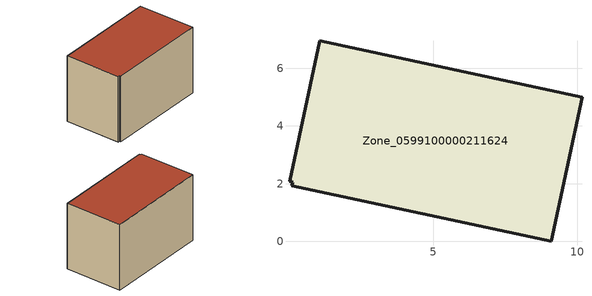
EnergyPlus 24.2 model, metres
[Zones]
Zone_0599100000211624
 floor ground (C_G): 0.03,2.08 1.07,6.96 10.16,4.99 9.09,0 0.11,1.93 0.14,2.06 z0
 wall outside (C_F): 10.16,4.99 1.07,6.96 0.03,2.08 0.14,2.06 0.11,1.93 9.09,0 10.16,4.99 z0:5.99
 roof outside (C_R): 1.07,6.96 0.03,2.08 0.14,2.06 0.11,1.93 9.09,0 10.16,4.99 z5.99
[BUILDING]
Pand.0599100000211624: North Axis=0; Terrain=City; Loads Convergence Tolerance Value=0.04; Temperature Convergence Tolerance Value=0.4; Solar Distribution=FullExterior; Maximum Number of Warmup Days=25; Minimum Number of Warmup Days=1
[Site:Location]
Rotterdam.The.Hague.AP_ZH_NLD Design_Conditions: Latitude=51.96; Longitude=4.45; Time Zone=1; Elevation=-4.5
[SITE:GROUNDTEMPERATURE:BUILDINGSURFACE]
18, 18, 18, 18, 18, 18, 18, 18, 18, 18, 18, 18
[MATERIAL] Thermal Absorptance=0.9; Solar Absorptance=0.7; Visible Absorptance=0.7
Name | Roughness | Thickness | Conductivity | Density | Specific Heat
G.TI.1975-1991 | MediumSmooth | 0.15 | 0.288461 | 540 | 1210
F.TI.1975-1991 | Rough | 0.3 | 0.230769 | 1920 | 840
R.TI.1975-1991 | MediumRough | 0.2 | 0.153846 | 1500 | 1000
[CONSTRUCTION]
C_G: G.TI.1975-1991
C_F: F.TI.1975-1991
C_R: R.TI.1975-1991
[ZONE]
Zone_0599100000211624: Type=1; Multiplier=1; Ceiling Height=Autocalculate; Volume=Autocalculate; Floor Area=autocalculate; Part of Total Floor Area=Yes
[ZONEINFILTRATION:DESIGNFLOWRATE]
Infil_Zone_0599100000211624: Zone or ZoneList or Space or SpaceList=Zone_0599100000211624; Schedule=AlwaysOn; Design Flow Rate Calculation Method=Flow/Area; Flow Rate per Floor Area=0.003; Constant Term Coefficient=1; Temperature Term Coefficient=0; Velocity Term Coefficient=0; Velocity Squared Term Coefficient=0
[HVACTEMPLATE:ZONE:IDEALLOADSAIRSYSTEM]
Zone_0599100000211624: Maximum Heating Supply Air Temperature=50; Minimum Cooling Supply Air Temperature=13; Maximum Heating Supply Air Humidity Ratio=0.0156; Minimum Cooling Supply Air Humidity Ratio=0.0077; Heating Limit=NoLimit; Cooling Limit=NoLimit; Dehumidification Control Type=ConstantSensibleHeatRatio; Cooling Sensible Heat Ratio=0.7; Dehumidification Setpoint=60; Humidification Control Type=None; Humidification Setpoint=30; Outdoor Air Method=None; Outdoor Air Flow Rate per Person=0.00944; Outdoor Air Flow Rate per Zone Floor Area=0; Outdoor Air Flow Rate per Zone=0; Demand Controlled Ventilation Type=None; Outdoor Air Economizer Type=NoEconomizer; Heat Recovery Type=None; Sensible Heat Recovery Effectiveness=0.7; Latent Heat Recovery Effectiveness=0.65
[ZONECONTROL:THERMOSTAT]
ThermostatControl_Zone_0599100000211624: Zone or ZoneList=Zone_0599100000211624; Control Type Schedule=DualSetpointControlType; Control 1=Thermostat_Zone_0599100000211624; Temperature Difference Between Cutout And Setpoint=0
[THERMOSTATSETPOINT:DUALSETPOINT]
Thermostat_Zone_0599100000211624: Heating Setpoint Temperature Schedule=HeatingSetpoint_Zone_0599100000211624; Cooling Setpoint Temperature Schedule=CoolingSetpoint_Zone_0599100000211624
[SCHEDULE:COMPACT]
HeatingSetpoint_Zone_0599100000211624: Through: 12/31, For: AllDays, Until: 24:00, 21
CoolingSetpoint_Zone_0599100000211624: Through: 12/31, For: AllDays, Until: 24:00, 24
DualSetpointControlType: Through: 12/31, For: AllDays, Until: 24:00, 4
AlwaysOn: Through: 12/31, For: AllDays, Until: 24:00, 1
